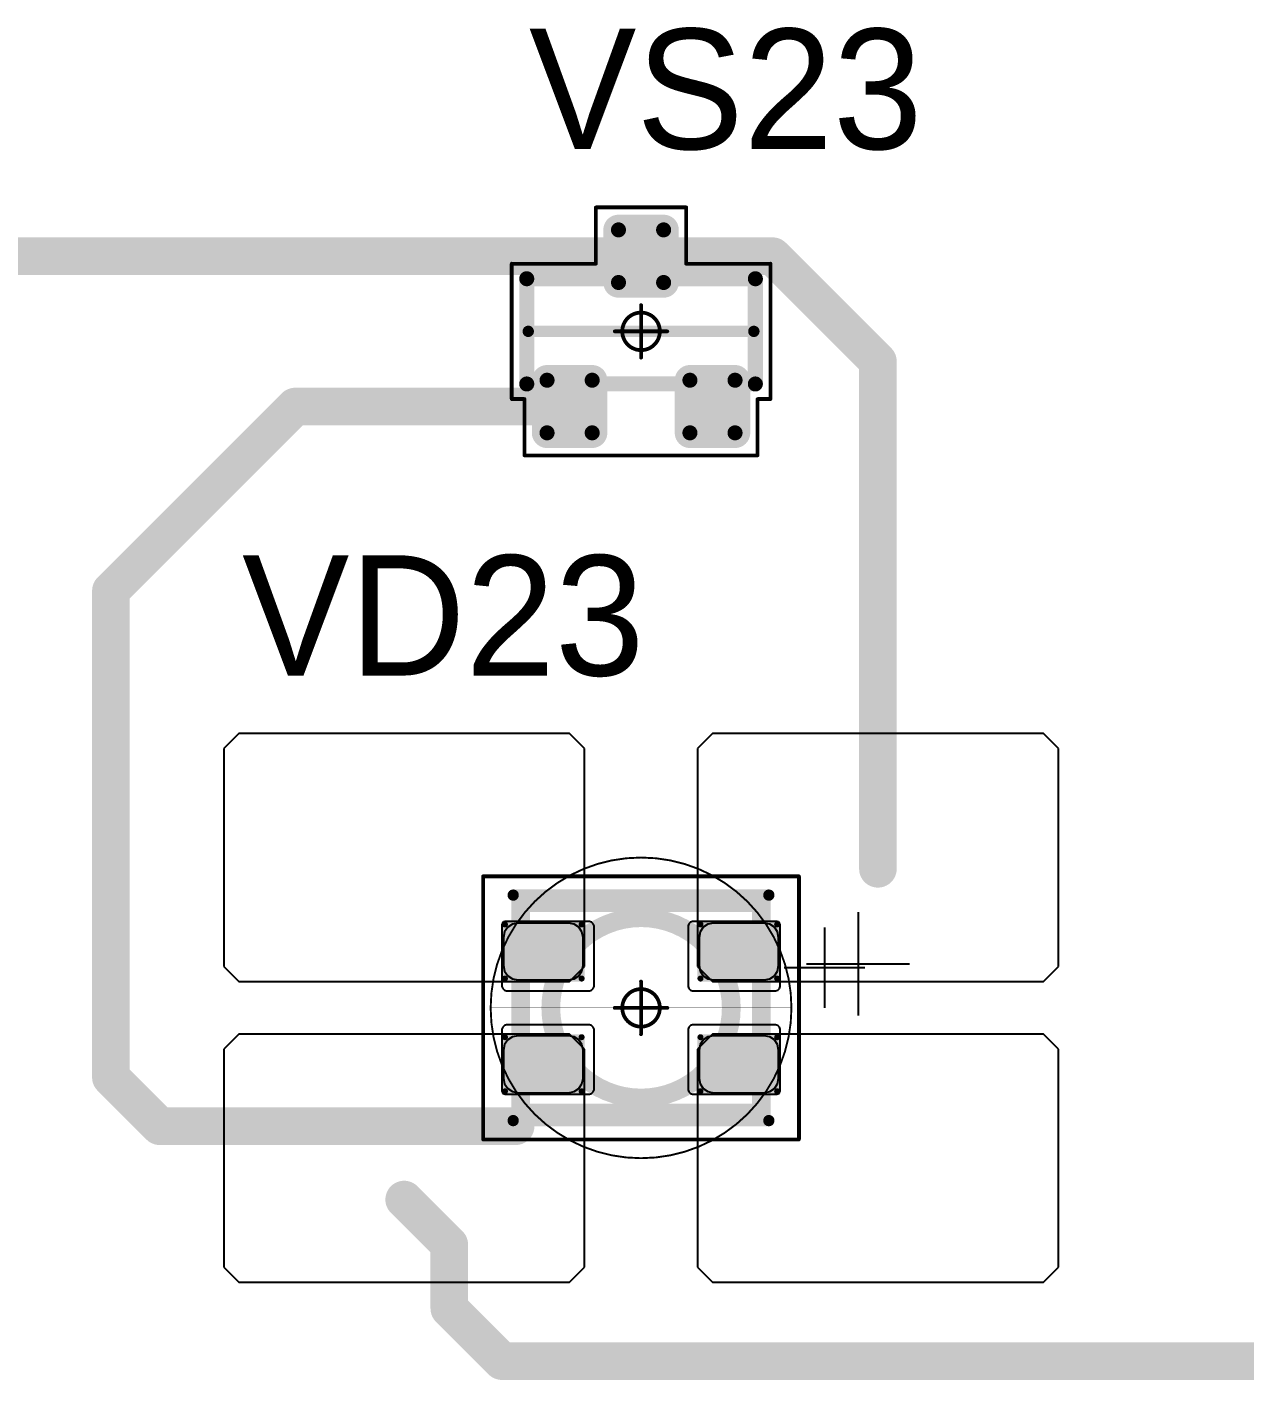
# Model space of a CAD drawing. Header units: millimetres. Extents: x 0 to 400, y 0 to 514.
# Drawn here: x 111.84 to 128.03, y 347.55 to 365.55 of the extents above; entities that cross this region are included whole.
import ezdxf

# ---------------------------------------------------------------- set-up
doc = ezdxf.new("R2010")
doc.units = ezdxf.units.MM
for name, color, linetype in [('Mechanical13', 56, 'Continuous'), ('Mechanical15', 56, 'Continuous'), ('Mechanical2', 216, 'Continuous'), ('TopLayer', 1, 'Continuous'), ('TopOverlay', 2, 'Continuous'), ('TopPaste', 8, 'Continuous'), ('TopSolder', 216, 'Continuous')]:
    doc.layers.add(name, color=color, linetype=linetype)

# ---------------------------------------------------------------- blocks, each defined once
blk = doc.blocks.new('SOT23_159')
at = {"layer": 'Mechanical13', "const_width": 0.2}
for points in [[(-0.7, 1.52), (0.7, 1.52)], [(-0.7, 1.52), (-0.7, -1.52)], [(0.7, 1.52), (0.7, -1.52)], [(-0.7, -1.52), (0.7, -1.52)]]:
    blk.add_lwpolyline(points, dxfattribs=at)
at = {"layer": 'Mechanical13', "const_width": 0.1}
for points in [[(-0.75, 1.52, 1), (-0.65, 1.52, 1)], [(-0.75, 1.52, 1), (-0.65, 1.52, 1)], [(0.65, 1.52, 1), (0.75, 1.52, 1)], [(0.65, 1.52, 1), (0.75, 1.52, 1)], [(-0.75, -1.52, 1), (-0.65, -1.52, 1)], [(-0.75, -1.52, 1), (-0.65, -1.52, 1)], [(0.65, -1.52, 1), (0.75, -1.52, 1)], [(0.65, -1.52, 1), (0.75, -1.52, 1)]]:
    blk.add_lwpolyline(points, format="xyb", close=True, dxfattribs=at)
at = {"layer": 'Mechanical15', "const_width": 0.05}
for points in [[(-0.9, 1.72), (-0.9, 1.55)], [(-0.9, 1.72), (0.9, 1.72)], [(0.9, 1.72), (0.9, 0.6)], [(-1.65, 1.55), (-1.65, -1.55)], [(-1.65, 1.55), (-0.9, 1.55)], [(0.9, 0.6), (1.65, 0.6)], [(1.65, 0.6), (1.65, -0.6)], [(0, 0.35), (0, -0.35)], [(-0.35, 0), (0.35, 0)], [(0.9, -0.6), (1.65, -0.6)], [(0.9, -0.6), (0.9, -1.72)], [(-1.65, -1.55), (-0.9, -1.55)], [(-0.9, -1.55), (-0.9, -1.72)], [(-0.9, -1.72), (0.9, -1.72)]]:
    blk.add_lwpolyline(points, dxfattribs=at)
at = {"layer": 'Mechanical15'}
for points, const_width in [([(-0.913, 1.72, 1), (-0.888, 1.72, 1)], 0.025), ([(-0.913, 1.72, 1), (-0.888, 1.72, 1)], 0.025), ([(0.888, 1.72, 1), (0.913, 1.72, 1)], 0.025), ([(0.888, 1.72, 1), (0.913, 1.72, 1)], 0.025), ([(-1.662, 1.55, 1), (-1.637, 1.55, 1)], 0.025), ([(-1.662, 1.55, 1), (-1.637, 1.55, 1)], 0.025), ([(-0.913, 1.55, 1), (-0.888, 1.55, 1)], 0.025), ([(-0.913, 1.55, 1), (-0.888, 1.55, 1)], 0.025), ([(0.888, 0.6, 1), (0.913, 0.6, 1)], 0.025), ([(0.888, 0.6, 1), (0.913, 0.6, 1)], 0.025), ([(1.637, 0.6, 1), (1.662, 0.6, 1)], 0.025), ([(1.637, 0.6, 1), (1.662, 0.6, 1)], 0.025), ([(-0.012, 0.35, 1), (0.012, 0.35, 1)], 0.025), ([(0.25, 0, 1), (-0.25, 0, 1)], 0.05), ([(-0.362, 0, 1), (-0.337, 0, 1)], 0.025), ([(-0.262, 0, 1), (-0.238, 0, 1)], 0.025), ([(0.238, 0, 1), (0.262, 0, 1)], 0.025), ([(0.337, 0, 1), (0.362, 0, 1)], 0.025), ([(-0.012, -0.35, 1), (0.012, -0.35, 1)], 0.025), ([(0.888, -0.6, 1), (0.913, -0.6, 1)], 0.025), ([(0.888, -0.6, 1), (0.913, -0.6, 1)], 0.025), ([(1.637, -0.6, 1), (1.662, -0.6, 1)], 0.025), ([(1.637, -0.6, 1), (1.662, -0.6, 1)], 0.025), ([(-1.662, -1.55, 1), (-1.637, -1.55, 1)], 0.025), ([(-1.662, -1.55, 1), (-1.637, -1.55, 1)], 0.025), ([(-0.913, -1.55, 1), (-0.888, -1.55, 1)], 0.025), ([(-0.913, -1.55, 1), (-0.888, -1.55, 1)], 0.025), ([(-0.913, -1.72, 1), (-0.888, -1.72, 1)], 0.025), ([(-0.913, -1.72, 1), (-0.888, -1.72, 1)], 0.025), ([(0.888, -1.72, 1), (0.913, -1.72, 1)], 0.025), ([(0.888, -1.72, 1), (0.913, -1.72, 1)], 0.025)]:
    blk.add_lwpolyline(points, format="xyb", close=True, dxfattribs=dict(at, const_width=const_width))
at = {"layer": 'TopLayer', "const_width": 0.1}
for points in [[(-1.4, 1.25, 1), (-1.3, 1.25, 1)], [(-0.7, 1.25, 1), (-0.6, 1.25, 1)], [(-1.4, 0.65, 1), (-1.3, 0.65, 1)], [(-0.7, 0.65, 1), (-0.6, 0.65, 1)], [(0.6, 0.3, 1), (0.7, 0.3, 1)], [(1.3, 0.3, 1), (1.4, 0.3, 1)], [(0.6, -0.3, 1), (0.7, -0.3, 1)], [(1.3, -0.3, 1), (1.4, -0.3, 1)], [(-1.4, -0.65, 1), (-1.3, -0.65, 1)], [(-0.7, -0.65, 1), (-0.6, -0.65, 1)], [(-1.4, -1.25, 1), (-1.3, -1.25, 1)], [(-0.7, -1.25, 1), (-0.6, -1.25, 1)]]:
    blk.add_lwpolyline(points, format="xyb", close=True, dxfattribs=at)
at = {"layer": 'TopLayer'}
for points in [[(-1.35, 1.35), (-1.35, 0.55), (-0.65, 1.35), (-0.65, 0.55)], [(-1.45, 1.25), (-1.45, 0.65), (-0.55, 1.25), (-0.55, 0.65)], [(0.65, 0.4), (0.65, -0.4), (1.35, 0.4), (1.35, -0.4)], [(0.55, 0.3), (0.55, -0.3), (1.45, 0.3), (1.45, -0.3)], [(-1.45, -0.65), (-1.45, -1.25), (-0.55, -0.65), (-0.55, -1.25)], [(-1.35, -0.55), (-1.35, -1.35), (-0.65, -0.55), (-0.65, -1.35)]]:
    blk.add_solid(points, dxfattribs=at)
at = {"layer": 'TopOverlay', "const_width": 0.15}
blk.add_lwpolyline([(0, 1.5), (0, -1.5)], dxfattribs=at)
at = {"layer": 'TopOverlay', "const_width": 0.075}
for points in [[(-0.038, 1.5, 1), (0.038, 1.5, 1)], [(-0.038, -1.5, 1), (0.038, -1.5, 1)]]:
    blk.add_lwpolyline(points, format="xyb", close=True, dxfattribs=at)
at = {"layer": 'TopPaste', "const_width": 0.075}
for points in [[(-1.387, 1.25, 1), (-1.313, 1.25, 1)], [(-0.687, 1.25, 1), (-0.613, 1.25, 1)], [(-1.387, 0.65, 1), (-1.313, 0.65, 1)], [(-0.687, 0.65, 1), (-0.613, 0.65, 1)], [(0.613, 0.3, 1), (0.687, 0.3, 1)], [(1.313, 0.3, 1), (1.387, 0.3, 1)], [(0.613, -0.3, 1), (0.687, -0.3, 1)], [(1.313, -0.3, 1), (1.387, -0.3, 1)], [(-1.387, -0.65, 1), (-1.313, -0.65, 1)], [(-0.687, -0.65, 1), (-0.613, -0.65, 1)], [(-1.387, -1.25, 1), (-1.313, -1.25, 1)], [(-0.687, -1.25, 1), (-0.613, -1.25, 1)]]:
    blk.add_lwpolyline(points, format="xyb", close=True, dxfattribs=at)
at = {"layer": 'TopPaste'}
for points in [[(-1.35, 1.325), (-1.35, 0.575), (-0.65, 1.325), (-0.65, 0.575)], [(-1.425, 1.25), (-1.425, 0.65), (-0.575, 1.25), (-0.575, 0.65)], [(0.65, 0.375), (0.65, -0.375), (1.35, 0.375), (1.35, -0.375)], [(0.575, 0.3), (0.575, -0.3), (1.425, 0.3), (1.425, -0.3)], [(-1.425, -0.65), (-1.425, -1.25), (-0.575, -0.65), (-0.575, -1.25)], [(-1.35, -0.575), (-1.35, -1.325), (-0.65, -0.575), (-0.65, -1.325)]]:
    blk.add_solid(points, dxfattribs=at)
at = {"layer": 'TopSolder', "const_width": 0.202}
for points in [[(-1.451, 1.25, 1), (-1.249, 1.25, 1)], [(-0.751, 1.25, 1), (-0.549, 1.25, 1)], [(-1.451, 0.65, 1), (-1.249, 0.65, 1)], [(-0.751, 0.65, 1), (-0.549, 0.65, 1)], [(0.549, 0.3, 1), (0.751, 0.3, 1)], [(1.249, 0.3, 1), (1.451, 0.3, 1)], [(0.549, -0.3, 1), (0.751, -0.3, 1)], [(1.249, -0.3, 1), (1.451, -0.3, 1)], [(-1.451, -0.65, 1), (-1.249, -0.65, 1)], [(-0.751, -0.65, 1), (-0.549, -0.65, 1)], [(-1.451, -1.25, 1), (-1.249, -1.25, 1)], [(-0.751, -1.25, 1), (-0.549, -1.25, 1)]]:
    blk.add_lwpolyline(points, format="xyb", close=True, dxfattribs=at)
at = {"layer": 'TopSolder'}
for points in [[(-1.35, 1.452), (-1.35, 0.448), (-0.65, 1.452), (-0.65, 0.448)], [(-1.552, 1.25), (-1.552, 0.65), (-0.448, 1.25), (-0.448, 0.65)], [(0.65, 0.502), (0.65, -0.502), (1.35, 0.502), (1.35, -0.502)], [(0.448, 0.3), (0.448, -0.3), (1.552, 0.3), (1.552, -0.3)], [(-1.35, -0.448), (-1.35, -1.452), (-0.65, -0.448), (-0.65, -1.452)], [(-1.552, -0.65), (-1.552, -1.25), (-0.448, -0.65), (-0.448, -1.25)]]:
    blk.add_solid(points, dxfattribs=at)
blk = doc.blocks.new('E65F_332')
at = {"layer": 'Mechanical13'}
for p, q in [((2.441, 1.071), (2.441, 0)), ((1.905, 0.536), (2.976, 0.536))]:
    blk.add_line(p, q, dxfattribs=at)
at = {"layer": 'Mechanical13', "const_width": 0.25}
for points in [[(-1.6, -1.4), (-1.6, 1.4)], [(-1.6, 1.4), (1.6, 1.4)], [(1.6, -1.4), (1.6, 1.4)], [(-1.6, -1.4), (1.6, -1.4)]]:
    blk.add_lwpolyline(points, dxfattribs=at)
at = {"layer": 'Mechanical13'}
for points, const_width in [([(-1.663, 1.4, 1), (-1.538, 1.4, 1)], 0.125), ([(-1.663, 1.4, 1), (-1.538, 1.4, 1)], 0.125), ([(1.537, 1.4, 1), (1.662, 1.4, 1)], 0.125), ([(1.537, 1.4, 1), (1.662, 1.4, 1)], 0.125), ([(1.2, 0, 1), (-1.2, 0, 1)], 0.25), ([(-1.263, 0, 1), (-1.138, 0, 1)], 0.125), ([(1.137, 0, 1), (1.262, 0, 1)], 0.125), ([(-1.663, -1.4, 1), (-1.538, -1.4, 1)], 0.125), ([(-1.663, -1.4, 1), (-1.538, -1.4, 1)], 0.125), ([(1.537, -1.4, 1), (1.662, -1.4, 1)], 0.125), ([(1.537, -1.4, 1), (1.662, -1.4, 1)], 0.125)]:
    blk.add_lwpolyline(points, format="xyb", close=True, dxfattribs=dict(at, const_width=const_width))
at = {"layer": 'Mechanical15', "const_width": 0.05}
for points in [[(-2.1, 1.75), (2.1, 1.75)], [(-2.1, -1.75), (-2.1, 1.75)], [(2.1, -1.75), (2.1, 1.75)], [(0, -0.35), (0, 0.35)], [(0, -0.35), (0, 0.35)], [(-0.35, 0), (0.35, 0)], [(-0.35, 0), (0.35, 0)], [(-2.1, -1.75), (2.1, -1.75)]]:
    blk.add_lwpolyline(points, dxfattribs=at)
at = {"layer": 'Mechanical15'}
for points, const_width in [([(-2.113, 1.75, 1), (-2.088, 1.75, 1)], 0.025), ([(-2.113, 1.75, 1), (-2.088, 1.75, 1)], 0.025), ([(2.087, 1.75, 1), (2.112, 1.75, 1)], 0.025), ([(2.087, 1.75, 1), (2.112, 1.75, 1)], 0.025), ([(-0.013, 0.35, 1), (0.012, 0.35, 1)], 0.025), ([(-0.013, 0.35, 1), (0.012, 0.35, 1)], 0.025), ([(0.25, 0, 1), (-0.25, 0, 1)], 0.05), ([(0.25, 0, 1), (-0.25, 0, 1)], 0.05), ([(-0.363, 0, 1), (-0.338, 0, 1)], 0.025), ([(-0.363, 0, 1), (-0.338, 0, 1)], 0.025), ([(-0.263, 0, 1), (-0.238, 0, 1)], 0.025), ([(-0.263, 0, 1), (-0.238, 0, 1)], 0.025), ([(0.237, 0, 1), (0.262, 0, 1)], 0.025), ([(0.237, 0, 1), (0.262, 0, 1)], 0.025), ([(0.337, 0, 1), (0.362, 0, 1)], 0.025), ([(0.337, 0, 1), (0.362, 0, 1)], 0.025), ([(-0.013, -0.35, 1), (0.012, -0.35, 1)], 0.025), ([(-0.013, -0.35, 1), (0.012, -0.35, 1)], 0.025), ([(-2.113, -1.75, 1), (-2.088, -1.75, 1)], 0.025), ([(-2.113, -1.75, 1), (-2.088, -1.75, 1)], 0.025), ([(2.087, -1.75, 1), (2.112, -1.75, 1)], 0.025), ([(2.087, -1.75, 1), (2.112, -1.75, 1)], 0.025)]:
    blk.add_lwpolyline(points, format="xyb", close=True, dxfattribs=dict(at, const_width=const_width))
at = {"layer": 'TopLayer'}
for p, q in [((-5.35, 3.65), (-5.55, 3.45)), ((-0.95, 3.65), (-5.35, 3.65)), ((-5.35, 3.65), (-5.35, 3.65)), ((-0.75, 3.45), (-0.95, 3.65)), ((0.95, 3.65), (0.75, 3.45)), ((5.35, 3.65), (0.95, 3.65)), ((0.95, 3.65), (0.95, 3.65)), ((5.55, 3.45), (5.35, 3.65)), ((-5.55, 3.45), (-5.55, 3.45)), ((-5.55, 3.45), (-5.55, 0.55)), ((-0.75, 0.55), (-0.75, 3.45)), ((0.75, 3.45), (0.75, 3.45)), ((0.75, 3.45), (0.75, 0.55)), ((5.55, 0.55), (5.55, 3.45)), ((-5.55, 0.55), (-5.35, 0.35)), ((-0.95, 0.35), (-0.75, 0.55)), ((0.75, 0.55), (0.95, 0.35)), ((5.35, 0.35), (5.55, 0.55)), ((-5.35, 0.35), (-0.95, 0.35)), ((0.95, 0.35), (5.35, 0.35)), ((-5.35, -0.35), (-5.55, -0.55)), ((-0.95, -0.35), (-5.35, -0.35)), ((-5.35, -0.35), (-5.35, -0.35)), ((-0.75, -0.55), (-0.95, -0.35)), ((0.95, -0.35), (0.75, -0.55)), ((5.35, -0.35), (0.95, -0.35)), ((0.95, -0.35), (0.95, -0.35)), ((5.55, -0.55), (5.35, -0.35)), ((-5.55, -0.55), (-5.55, -0.55)), ((-5.55, -0.55), (-5.55, -3.45)), ((-0.75, -3.45), (-0.75, -0.55)), ((0.75, -0.55), (0.75, -0.55)), ((0.75, -0.55), (0.75, -3.45)), ((5.55, -3.45), (5.55, -0.55)), ((-5.55, -3.45), (-5.35, -3.65)), ((-0.95, -3.65), (-0.75, -3.45)), ((0.75, -3.45), (0.95, -3.65)), ((5.35, -3.65), (5.55, -3.45)), ((-5.35, -3.65), (-0.95, -3.65)), ((0.95, -3.65), (5.35, -3.65))]:
    blk.add_line(p, q, dxfattribs=at)
at = {"layer": 'TopLayer', "const_width": 0.04}
for points in [[(-1.83, 1.11, 1), (-1.79, 1.11, 1)], [(-0.81, 1.11, 1), (-0.77, 1.11, 1)], [(0.77, 1.11, 1), (0.81, 1.11, 1)], [(1.79, 1.11, 1), (1.83, 1.11, 1)], [(-1.83, 0.39, 1), (-1.79, 0.39, 1)], [(-0.81, 0.39, 1), (-0.77, 0.39, 1)], [(0.77, 0.39, 1), (0.81, 0.39, 1)], [(1.79, 0.39, 1), (1.83, 0.39, 1)], [(-1.83, -0.39, 1), (-1.79, -0.39, 1)], [(-0.81, -0.39, 1), (-0.77, -0.39, 1)], [(0.77, -0.39, 1), (0.81, -0.39, 1)], [(1.79, -0.39, 1), (1.83, -0.39, 1)], [(-1.83, -1.11, 1), (-1.79, -1.11, 1)], [(-0.81, -1.11, 1), (-0.77, -1.11, 1)], [(0.77, -1.11, 1), (0.81, -1.11, 1)], [(1.79, -1.11, 1), (1.83, -1.11, 1)]]:
    blk.add_lwpolyline(points, format="xyb", close=True, dxfattribs=at)
at = {"layer": 'TopLayer'}
for points in [[(-1.85, 1.11), (-1.85, 0.39), (-0.75, 1.11), (-0.75, 0.39)], [(-1.81, 1.15), (-1.81, 0.35), (-0.79, 1.15), (-0.79, 0.35)], [(0.75, 1.11), (0.75, 0.39), (1.85, 1.11), (1.85, 0.39)], [(0.79, 1.15), (0.79, 0.35), (1.81, 1.15), (1.81, 0.35)], [(-1.81, -0.35), (-1.81, -1.15), (-0.79, -0.35), (-0.79, -1.15)], [(0.79, -0.35), (0.79, -1.15), (1.81, -0.35), (1.81, -1.15)], [(-1.85, -0.39), (-1.85, -1.11), (-0.75, -0.39), (-0.75, -1.11)], [(0.75, -0.39), (0.75, -1.11), (1.85, -0.39), (1.85, -1.11)]]:
    blk.add_solid(points, dxfattribs=at)
at = {"layer": 'TopOverlay'}
for p, q in [((2.886, 1.271), (2.886, -0.1)), ((2.2, 0.586), (3.571, 0.586))]:
    blk.add_line(p, q, dxfattribs=at)
at = {"layer": 'TopOverlay', "const_width": 0.15}
for points in [[(-1.7, 1.5), (1.7, 1.5)], [(-1.7, -1.5), (1.7, -1.5)]]:
    blk.add_lwpolyline(points, dxfattribs=at)
at = {"layer": 'TopOverlay', "const_width": 0.075}
for points in [[(-1.738, 1.5, 1), (-1.663, 1.5, 1)], [(1.662, 1.5, 1), (1.737, 1.5, 1)], [(-1.738, -1.5, 1), (-1.663, -1.5, 1)], [(1.662, -1.5, 1), (1.737, -1.5, 1)]]:
    blk.add_lwpolyline(points, format="xyb", close=True, dxfattribs=at)
at = {"layer": 'TopPaste'}
for p, q in [((-1.711, 1.114), (-1.773, 1.073)), ((-1.638, 1.129), (-1.711, 1.114)), ((-0.963, 1.129), (-1.638, 1.129)), ((-0.889, 1.114), (-0.963, 1.129)), ((-0.827, 1.073), (-0.889, 1.114)), ((0.889, 1.114), (0.827, 1.073)), ((0.962, 1.129), (0.889, 1.114)), ((1.637, 1.129), (0.962, 1.129)), ((1.711, 1.114), (1.637, 1.129)), ((1.773, 1.073), (1.711, 1.114)), ((-1.814, 1.011), (-1.829, 0.938)), ((-1.829, 0.938), (-1.829, 0.563)), ((-1.773, 1.073), (-1.814, 1.011)), ((-0.786, 1.011), (-0.827, 1.073)), ((-0.771, 0.938), (-0.786, 1.011)), ((-0.771, 0.563), (-0.771, 0.938)), ((0.786, 1.011), (0.771, 0.938)), ((0.771, 0.938), (0.771, 0.563)), ((0.827, 1.073), (0.786, 1.011)), ((1.814, 1.011), (1.773, 1.073)), ((1.829, 0.938), (1.814, 1.011)), ((1.829, 0.563), (1.829, 0.938)), ((-1.829, 0.563), (-1.814, 0.489)), ((-0.786, 0.489), (-0.771, 0.563)), ((0.771, 0.563), (0.786, 0.489)), ((1.814, 0.489), (1.829, 0.563)), ((-1.814, 0.489), (-1.773, 0.427)), ((-1.773, 0.427), (-1.711, 0.386)), ((-1.711, 0.386), (-1.638, 0.371)), ((-1.638, 0.371), (-0.963, 0.371)), ((-0.963, 0.371), (-0.889, 0.386)), ((-0.889, 0.386), (-0.827, 0.427)), ((-0.827, 0.427), (-0.786, 0.489)), ((0.786, 0.489), (0.827, 0.427)), ((0.827, 0.427), (0.889, 0.386)), ((0.889, 0.386), (0.962, 0.371)), ((0.962, 0.371), (1.637, 0.371)), ((1.637, 0.371), (1.711, 0.386)), ((1.711, 0.386), (1.773, 0.427)), ((1.773, 0.427), (1.814, 0.489)), ((-1.814, -0.489), (-1.829, -0.563)), ((-1.773, -0.427), (-1.814, -0.489)), ((-1.711, -0.386), (-1.773, -0.427)), ((-1.638, -0.371), (-1.711, -0.386)), ((-0.963, -0.371), (-1.638, -0.371)), ((-0.889, -0.386), (-0.963, -0.371)), ((-0.827, -0.427), (-0.889, -0.386)), ((-0.786, -0.489), (-0.827, -0.427)), ((-0.771, -0.563), (-0.786, -0.489)), ((0.786, -0.489), (0.771, -0.563)), ((0.827, -0.427), (0.786, -0.489)), ((0.889, -0.386), (0.827, -0.427)), ((0.962, -0.371), (0.889, -0.386)), ((1.637, -0.371), (0.962, -0.371)), ((1.711, -0.386), (1.637, -0.371)), ((1.773, -0.427), (1.711, -0.386)), ((1.814, -0.489), (1.773, -0.427)), ((1.829, -0.563), (1.814, -0.489)), ((-1.829, -0.563), (-1.829, -0.938)), ((-0.771, -0.938), (-0.771, -0.563)), ((0.771, -0.563), (0.771, -0.938)), ((1.829, -0.938), (1.829, -0.563)), ((-1.829, -0.938), (-1.814, -1.011)), ((-1.814, -1.011), (-1.773, -1.073)), ((-1.773, -1.073), (-1.711, -1.114)), ((-0.889, -1.114), (-0.827, -1.073)), ((-0.827, -1.073), (-0.786, -1.011)), ((-0.786, -1.011), (-0.771, -0.938)), ((0.771, -0.938), (0.786, -1.011)), ((0.786, -1.011), (0.827, -1.073)), ((0.827, -1.073), (0.889, -1.114)), ((1.711, -1.114), (1.773, -1.073)), ((1.773, -1.073), (1.814, -1.011)), ((1.814, -1.011), (1.829, -0.938)), ((-1.711, -1.114), (-1.638, -1.129)), ((-1.638, -1.129), (-0.963, -1.129)), ((-0.963, -1.129), (-0.889, -1.114)), ((0.889, -1.114), (0.962, -1.129)), ((0.962, -1.129), (1.637, -1.129)), ((1.637, -1.129), (1.711, -1.114))]:
    blk.add_line(p, q, dxfattribs=at)
at = {"layer": 'TopSolder'}
for p, q in [((-1.842, 1.129), (-1.85, 1.111)), ((-1.85, 1.111), (-1.85, 1.101)), ((-1.85, 1.101), (-1.85, 1.101)), ((-1.85, 1.101), (-1.85, 0.301)), ((-1.828, 1.143), (-1.842, 1.129)), ((-1.81, 1.151), (-1.828, 1.143)), ((-1.8, 1.151), (-1.81, 1.151)), ((-0.7, 1.151), (-1.8, 1.151)), ((-0.685, 1.151), (-0.7, 1.151)), ((-0.7, 1.151), (-0.7, 1.151)), ((-0.658, 1.139), (-0.685, 1.151)), ((-0.636, 1.118), (-0.658, 1.139)), ((-0.625, 1.09), (-0.636, 1.118)), ((-0.625, 1.076), (-0.625, 1.09)), ((0.636, 1.118), (0.625, 1.09)), ((0.625, 1.09), (0.625, 1.076)), ((0.657, 1.139), (0.636, 1.118)), ((0.685, 1.151), (0.657, 1.139)), ((0.7, 1.151), (0.685, 1.151)), ((1.8, 1.151), (0.7, 1.151)), ((1.81, 1.151), (1.8, 1.151)), ((1.8, 1.151), (1.8, 1.151)), ((1.828, 1.143), (1.81, 1.151)), ((1.842, 1.129), (1.828, 1.143)), ((1.85, 1.111), (1.842, 1.129)), ((1.85, 1.101), (1.85, 1.111)), ((1.85, 0.301), (1.85, 1.101)), ((-0.625, 0.301), (-0.625, 1.076)), ((0.625, 1.076), (0.625, 1.076)), ((0.625, 1.076), (0.625, 0.301)), ((-1.85, 0.301), (-1.85, 0.286)), ((-1.85, 0.286), (-1.839, 0.258)), ((-1.839, 0.258), (-1.818, 0.237)), ((-1.818, 0.237), (-1.79, 0.226)), ((-1.79, 0.226), (-1.775, 0.226)), ((-1.775, 0.226), (-1.775, 0.226)), ((-1.775, 0.226), (-0.7, 0.226)), ((-0.7, 0.226), (-0.685, 0.226)), ((-0.685, 0.226), (-0.658, 0.237)), ((-0.658, 0.237), (-0.636, 0.258)), ((-0.636, 0.258), (-0.625, 0.286)), ((-0.625, 0.286), (-0.625, 0.301)), ((-0.625, 0.301), (-0.625, 0.301)), ((0.625, 0.301), (0.625, 0.286)), ((0.625, 0.286), (0.636, 0.258)), ((0.636, 0.258), (0.657, 0.237)), ((0.657, 0.237), (0.685, 0.226)), ((0.685, 0.226), (0.7, 0.226)), ((0.7, 0.226), (0.7, 0.226)), ((0.7, 0.226), (1.775, 0.226)), ((1.775, 0.226), (1.79, 0.226)), ((1.79, 0.226), (1.817, 0.237)), ((1.817, 0.237), (1.839, 0.258)), ((1.839, 0.258), (1.85, 0.286)), ((1.85, 0.286), (1.85, 0.301)), ((1.85, 0.301), (1.85, 0.301)), ((-1.839, -0.257), (-1.85, -0.285)), ((-1.85, -0.285), (-1.85, -0.299)), ((-1.85, -0.299), (-1.85, -0.299)), ((-1.85, -0.299), (-1.85, -1.099)), ((-1.818, -0.236), (-1.839, -0.257)), ((-1.79, -0.224), (-1.818, -0.236)), ((-1.775, -0.224), (-1.79, -0.224)), ((-0.7, -0.224), (-1.775, -0.224)), ((-0.685, -0.224), (-0.7, -0.224)), ((-0.7, -0.224), (-0.7, -0.224)), ((-0.658, -0.236), (-0.685, -0.224)), ((-0.636, -0.257), (-0.658, -0.236)), ((-0.625, -0.285), (-0.636, -0.257)), ((-0.625, -0.299), (-0.625, -0.285)), ((-0.625, -1.074), (-0.625, -0.299)), ((0.636, -0.257), (0.625, -0.285)), ((0.625, -0.285), (0.625, -0.299)), ((0.625, -0.299), (0.625, -0.299)), ((0.625, -0.299), (0.625, -1.074)), ((0.657, -0.236), (0.636, -0.257)), ((0.685, -0.224), (0.657, -0.236)), ((0.7, -0.224), (0.685, -0.224)), ((1.775, -0.224), (0.7, -0.224)), ((1.79, -0.224), (1.775, -0.224)), ((1.775, -0.224), (1.775, -0.224)), ((1.817, -0.236), (1.79, -0.224)), ((1.839, -0.257), (1.817, -0.236)), ((1.85, -0.285), (1.839, -0.257)), ((1.85, -0.299), (1.85, -0.285)), ((1.85, -1.099), (1.85, -0.299)), ((-0.625, -1.089), (-0.625, -1.074)), ((-0.625, -1.074), (-0.625, -1.074)), ((0.625, -1.074), (0.625, -1.089)), ((-1.85, -1.099), (-1.85, -1.109)), ((-1.85, -1.109), (-1.842, -1.128)), ((-1.842, -1.128), (-1.828, -1.142)), ((-1.828, -1.142), (-1.81, -1.149)), ((-1.81, -1.149), (-1.8, -1.149)), ((-1.8, -1.149), (-0.7, -1.149)), ((-1.8, -1.149), (-1.8, -1.149)), ((-0.7, -1.149), (-0.685, -1.149)), ((-0.685, -1.149), (-0.658, -1.138)), ((-0.658, -1.138), (-0.636, -1.117)), ((-0.636, -1.117), (-0.625, -1.089)), ((0.625, -1.089), (0.636, -1.117)), ((0.636, -1.117), (0.657, -1.138)), ((0.657, -1.138), (0.685, -1.149)), ((0.685, -1.149), (0.7, -1.149)), ((0.7, -1.149), (1.8, -1.149)), ((0.7, -1.149), (0.7, -1.149)), ((1.8, -1.149), (1.81, -1.149)), ((1.81, -1.149), (1.828, -1.142)), ((1.828, -1.142), (1.842, -1.128)), ((1.842, -1.128), (1.85, -1.109)), ((1.85, -1.109), (1.85, -1.099)), ((1.85, -1.099), (1.85, -1.099))]:
    blk.add_line(p, q, dxfattribs=at)

msp = doc.modelspace()

# ---------------------------------------------------------------- linework, layer by layer
at = {"layer": 'Mechanical2'}
for points, const_width in [([(122, 352.5, 1), (118, 352.5, 1)], 0.0254), ([(120, 354.5, 1), (120, 354.5, 1)], 0.0005), ([(117.994, 352.5, 1), (118.006, 352.5, 1)], 0.0127), ([(118, 352.5, 1), (118, 352.5, 1)], 0.0005), ([(121.994, 352.5, 1), (122.006, 352.5, 1)], 0.0127), ([(122, 352.5, 1), (122, 352.5, 1)], 0.0005), ([(120, 350.5, 1), (120, 350.5, 1)], 0.0005)]:
    msp.add_lwpolyline(points, format="xyb", close=True, dxfattribs=dict(at, const_width=const_width))
at = {"layer": 'Mechanical2', "const_width": 0.001}
for points in [[(120, 350.5), (120, 354.5)], [(118, 352.5), (122, 352.5)]]:
    msp.add_lwpolyline(points, dxfattribs=at)
at = {"layer": 'TopLayer', "const_width": 0.5}
for points in [[(104.125, 362.5), (120, 362.5)], [(120, 362.5), (121.75, 362.5)], [(121.75, 362.5), (123.15, 361.1)], [(123.15, 354.35), (123.15, 361.1)], [(112.95, 358.05), (115.4, 360.5)], [(115.4, 360.5), (119.05, 360.5)], [(112.95, 351.575), (112.95, 358.05)], [(112.95, 351.575), (113.6, 350.925)], [(113.6, 350.925), (118.332, 350.925)], [(116.85, 349.95), (117.45, 349.35)], [(117.45, 348.5), (117.45, 349.35)], [(117.45, 348.5), (118.15, 347.8)], [(118.15, 347.8), (145.625, 347.8)]]:
    msp.add_lwpolyline(points, dxfattribs=at)
at = {"layer": 'TopLayer', "const_width": 0.25}
for points in [[(119.875, 362.5, 1), (120.125, 362.5, 1)], [(119.875, 362.5, 1), (120.125, 362.5, 1)], [(121.625, 362.5, 1), (121.875, 362.5, 1)], [(121.625, 362.5, 1), (121.875, 362.5, 1)], [(123.025, 361.1, 1), (123.275, 361.1, 1)], [(123.025, 361.1, 1), (123.275, 361.1, 1)], [(115.275, 360.5, 1), (115.525, 360.5, 1)], [(115.275, 360.5, 1), (115.525, 360.5, 1)], [(118.925, 360.5, 1), (119.175, 360.5, 1)], [(112.825, 358.05, 1), (113.075, 358.05, 1)], [(112.825, 358.05, 1), (113.075, 358.05, 1)], [(123.025, 354.35, 1), (123.275, 354.35, 1)], [(112.825, 351.575, 1), (113.075, 351.575, 1)], [(112.825, 351.575, 1), (113.075, 351.575, 1)], [(113.475, 350.925, 1), (113.725, 350.925, 1)], [(113.475, 350.925, 1), (113.725, 350.925, 1)], [(118.207, 350.925, 1), (118.457, 350.925, 1)], [(116.725, 349.95, 1), (116.975, 349.95, 1)], [(117.325, 349.35, 1), (117.575, 349.35, 1)], [(117.325, 349.35, 1), (117.575, 349.35, 1)], [(117.325, 348.5, 1), (117.575, 348.5, 1)], [(117.325, 348.5, 1), (117.575, 348.5, 1)], [(118.025, 347.8, 1), (118.275, 347.8, 1)], [(118.025, 347.8, 1), (118.275, 347.8, 1)]]:
    msp.add_lwpolyline(points, format="xyb", close=True, dxfattribs=at)

# ---------------------------------------------------------------- block references
for name, p, rotation in [('SOT23_159', (120, 361.5), 90), ('E65F_332', (120, 352.5), 360)]:
    msp.add_blockref(name, p, dxfattribs=dict(rotation=rotation))

# ---------------------------------------------------------------- texts
at = {"layer": 'TopOverlay'}
for s, p in [('VS23', (118.51, 363.925)), ('VD23', (114.694, 356.921))]:
    msp.add_text(s, height=1.6, dxfattribs=at).set_placement(p)

doc.saveas('drawing.dxf')
